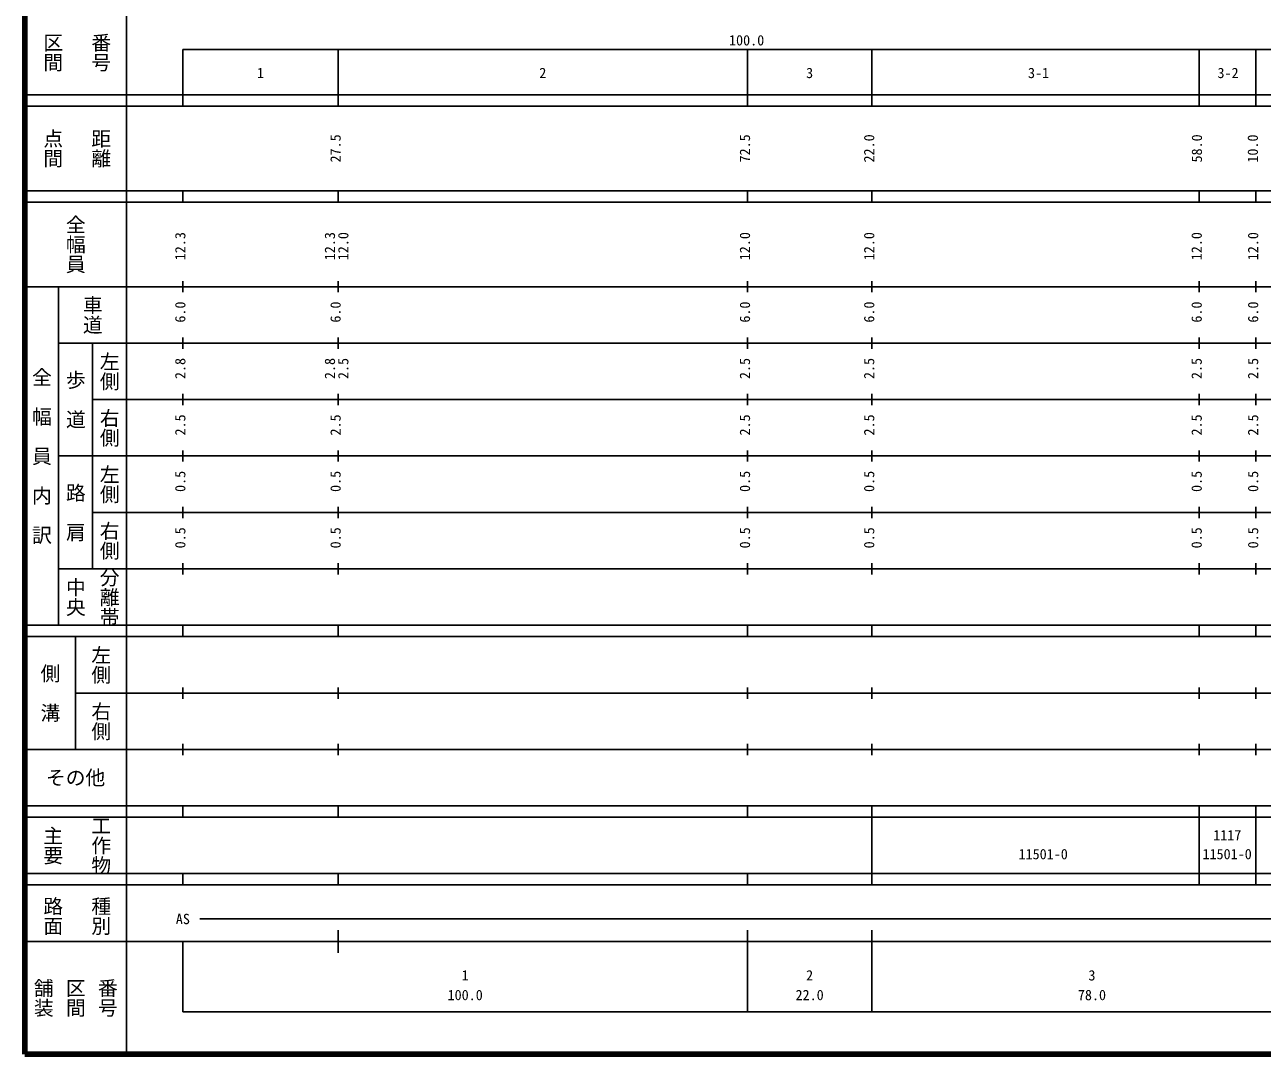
# Model space of a CAD drawing. Units: millimetres on the paper, enlarged 1000 times. Extents: x 40000 to 680000, y 20000 to 380000.
# Drawn here: x 40000 to 259162, y 20000 to 202409 of the extents above; entities that cross this region are included whole.
import ezdxf
from ezdxf.enums import TextEntityAlignment as Align

# ---------------------------------------------------------------- set-up
doc = ezdxf.new("R2010")
doc.units = ezdxf.units.MM
doc.header["$LTSCALE"] = 1000
doc.layers.add('M-TTL', color=2, linetype='Continuous', lineweight=140)
doc.layers.add('M-TTL-BAND', color=7, linetype='Continuous', lineweight=25)
doc.styles.add('@ＭＳ ゴシック', font='')
doc.styles.add('ＭＳ ゴシック', font='')
doc.styles.get('@ＭＳ ゴシック').set_extended_font_data('@MS Gothic')
doc.styles.get('ＭＳ ゴシック').set_extended_font_data('MS Gothic')

msp = doc.modelspace()

# ---------------------------------------------------------------- linework, layer by layer
at = {"layer": 'M-TTL'}
for p, q in [((40000, 380000), (40000, 20000)), ((40000, 20000), (680000, 20000))]:
    msp.add_line(p, q, dxfattribs=at)
at = {"layer": 'M-TTL-BAND'}
for p, q in [((58000, 370000), (58000, 20000)), ((68000, 198000), (579000, 198000)), ((68000, 198000), (68000, 188000)), ((95500, 188000), (95500, 198000)), ((168000, 188000), (168000, 198000)), ((190000, 188000), (190000, 198000)), ((248000, 188000), (248000, 198000)), ((258000, 188000), (258000, 198000)), ((40000, 190000), (579000, 190000)), ((40000, 188000), (579000, 188000)), ((40000, 173000), (579000, 173000)), ((40000, 171000), (579000, 171000)), ((68000, 171000), (68000, 173000)), ((95500, 171000), (95500, 173000)), ((168000, 171000), (168000, 173000)), ((190000, 171000), (190000, 173000)), ((248000, 171000), (248000, 173000)), ((258000, 171000), (258000, 173000)), ((40000, 156000), (579000, 156000)), ((46000, 96000), (46000, 156000)), ((68000, 155000), (68000, 157000)), ((95500, 155000), (95500, 157000)), ((168000, 155000), (168000, 157000)), ((190000, 155000), (190000, 157000)), ((248000, 155000), (248000, 157000)), ((258000, 155000), (258000, 157000)), ((68000, 145000), (68000, 147000)), ((95500, 145000), (95500, 147000)), ((168000, 145000), (168000, 147000)), ((190000, 145000), (190000, 147000)), ((248000, 145000), (248000, 147000)), ((258000, 145000), (258000, 147000)), ((46000, 146000), (579000, 146000)), ((52000, 146000), (52000, 106000)), ((52000, 136000), (579000, 136000)), ((68000, 135000), (68000, 137000)), ((95500, 135000), (95500, 137000)), ((168000, 135000), (168000, 137000)), ((190000, 135000), (190000, 137000)), ((248000, 135000), (248000, 137000)), ((258000, 135000), (258000, 137000)), ((46000, 126000), (579000, 126000)), ((68000, 125000), (68000, 127000)), ((95500, 125000), (95500, 127000)), ((168000, 125000), (168000, 127000)), ((190000, 125000), (190000, 127000)), ((248000, 125000), (248000, 127000)), ((258000, 125000), (258000, 127000)), ((68000, 115000), (68000, 117000)), ((95500, 115000), (95500, 117000)), ((168000, 115000), (168000, 117000)), ((190000, 115000), (190000, 117000)), ((248000, 115000), (248000, 117000)), ((258000, 115000), (258000, 117000)), ((52000, 116000), (579000, 116000)), ((46000, 106000), (579000, 106000)), ((68000, 105000), (68000, 107000)), ((95500, 105000), (95500, 107000)), ((168000, 105000), (168000, 107000)), ((190000, 105000), (190000, 107000)), ((248000, 105000), (248000, 107000)), ((258000, 105000), (258000, 107000)), ((40000, 96000), (579000, 96000)), ((68000, 94000), (68000, 96000)), ((95500, 94000), (95500, 96000)), ((168000, 94000), (168000, 96000)), ((190000, 94000), (190000, 96000)), ((248000, 94000), (248000, 96000)), ((258000, 94000), (258000, 96000)), ((40000, 94000), (579000, 94000)), ((49000, 94000), (49000, 74000)), ((49000, 84000), (579000, 84000)), ((68000, 83000), (68000, 85000)), ((95500, 83000), (95500, 85000)), ((168000, 83000), (168000, 85000)), ((190000, 83000), (190000, 85000)), ((248000, 83000), (248000, 85000)), ((258000, 83000), (258000, 85000)), ((68000, 73000), (68000, 75000)), ((95500, 73000), (95500, 75000)), ((168000, 73000), (168000, 75000)), ((190000, 73000), (190000, 75000)), ((248000, 73000), (248000, 75000)), ((258000, 73000), (258000, 75000)), ((40000, 74000), (579000, 74000)), ((40000, 64000), (579000, 64000)), ((68000, 62000), (68000, 64000)), ((95500, 62000), (95500, 64000)), ((168000, 62000), (168000, 64000)), ((190000, 62000), (190000, 64000)), ((248000, 62000), (248000, 64000)), ((258000, 62000), (258000, 64000)), ((40000, 62000), (579000, 62000)), ((190000, 52000), (190000, 62000)), ((190000, 52000), (190000, 62000)), ((248000, 52000), (248000, 62000)), ((258000, 52000), (258002, 62000)), ((40000, 52000), (579000, 52000)), ((68000, 50000), (68000, 52000)), ((95500, 50000), (95500, 52000)), ((168000, 50000), (168000, 52000)), ((190000, 50000), (190000, 52000)), ((248000, 50000), (248000, 52000)), ((258000, 50000), (258000, 52000)), ((40000, 50000), (579000, 50000)), ((71000, 44000), (431000, 44000)), ((95500, 38000), (95500, 42000)), ((168000, 27500), (168000, 42000)), ((190000, 27500), (190000, 42000)), ((40000, 40000), (579000, 40000)), ((68000, 40000), (68000, 27500)), ((68000, 27500), (579000, 27500))]:
    msp.add_line(p, q, dxfattribs=at)

# ---------------------------------------------------------------- texts
at = {"layer": 'M-TTL-BAND', "style": '@ＭＳ ゴシック'}
for s, p in [('区間', (45000, 197500)), ('番号', (53500, 197500)), ('点間', (45000, 180500)), ('距離', (53500, 180500)), ('全幅員', (49000, 163500)), ('車道', (52000, 151000)), ('左側', (55000, 141000)), ('全\u3000幅\u3000員\u3000内\u3000訳', (43000, 126000)), ('歩\u3000道', (49000, 136000)), ('右側', (55000, 131000)), ('左側', (55000, 121000)), ('路\u3000肩', (49000, 116000)), ('右側', (55000, 111000)), ('分離帯', (55000, 101000)), ('中央', (49000, 101000)), ('左側', (53500, 89000)), ('側\u3000溝', (44500, 84000)), ('右側', (53500, 79000)), ('工作物', (53500, 57000)), ('主要', (45000, 57000)), ('路面', (45000, 44500)), ('種別', (53500, 44500)), ('舗装', (43333, 30000)), ('区間', (49000, 30000)), ('番号', (54667, 30000))]:
    msp.add_text(s, height=2566, rotation=270, dxfattribs=at).set_placement(p, align=Align.MIDDLE_CENTER)
at = {"layer": 'M-TTL-BAND', "style": 'ＭＳ ゴシック'}
for s, p in [('100.0', (167844, 198195)), ('1', (81750, 192405)), ('2', (131750, 192405)), ('3', (179000, 192405)), ('3-1', (219551, 192405)), ('3-2', (253099, 192405)), ('AS', (68000, 42500)), ('AS', (68000, 42500)), ('1', (118000, 32523)), ('2', (179000, 32523)), ('3', (229000, 32523)), ('100.0', (118000, 29033)), ('22.0', (179000, 29033)), ('78.0', (229000, 29033))]:
    msp.add_text(s, height=1833, dxfattribs=at).set_placement(p, align=Align.BOTTOM_CENTER)
for s, p in [('27.5', (96500, 180500)), ('72.5', (169000, 180500)), ('22.0', (191000, 180500)), ('58.0', (249040, 180496)), ('10.0', (258943, 180469)), ('12.3', (69000, 163174)), ('12.3', (69000, 163174)), ('12.3', (95500, 163174)), ('12.3', (95500, 163174)), ('12.0', (97870, 163174)), ('12.0', (97870, 163174)), ('12.0', (169000, 163174)), ('12.0', (169000, 163174)), ('12.0', (191000, 163174)), ('12.0', (191000, 163174)), ('12.0', (249000, 163174)), ('12.0', (259000, 163174)), ('6.0', (69000, 151500)), ('6.0', (69000, 151500)), ('6.0', (96500, 151500)), ('6.0', (96500, 151500)), ('6.0', (169000, 151500)), ('6.0', (169000, 151500)), ('6.0', (191000, 151500)), ('6.0', (191000, 151500)), ('6.0', (249000, 151500)), ('6.0', (259000, 151500)), ('2.8', (69000, 141500)), ('2.8', (69000, 141500)), ('2.8', (95500, 141500)), ('2.8', (95500, 141500)), ('2.5', (97870, 141500)), ('2.5', (97870, 141500)), ('2.5', (169000, 141500)), ('2.5', (169000, 141500)), ('2.5', (191000, 141500)), ('2.5', (191000, 141500)), ('2.5', (249000, 141500)), ('2.5', (259000, 141500)), ('2.5', (69000, 131500)), ('2.5', (69000, 131500)), ('2.5', (96500, 131500)), ('2.5', (96500, 131500)), ('2.5', (169000, 131500)), ('2.5', (169000, 131500)), ('2.5', (191000, 131500)), ('2.5', (191000, 131500)), ('2.5', (249000, 131500)), ('2.5', (259000, 131500)), ('0.5', (69000, 121500)), ('0.5', (69000, 121500)), ('0.5', (96500, 121500)), ('0.5', (96500, 121500)), ('0.5', (169000, 121500)), ('0.5', (169000, 121500)), ('0.5', (191000, 121500)), ('0.5', (191000, 121500)), ('0.5', (249000, 121500)), ('0.5', (259000, 121500)), ('0.5', (69000, 111500)), ('0.5', (69000, 111500)), ('0.5', (96500, 111500)), ('0.5', (96500, 111500)), ('0.5', (169000, 111500)), ('0.5', (169000, 111500)), ('0.5', (191000, 111500)), ('0.5', (191000, 111500)), ('0.5', (249000, 111500)), ('0.5', (259000, 111500))]:
    msp.add_text(s, height=1833, rotation=90, dxfattribs=at).set_placement(p, align=Align.BOTTOM_CENTER)
msp.add_text('その他', height=2566, dxfattribs=at).set_placement((49000, 69000), align=Align.MIDDLE_CENTER)
for s, p in [('1117', (250468, 57354)), ('11501-0', (216000, 54000)), ('11501-0', (248576, 54005))]:
    msp.add_text(s, height=1833, dxfattribs=at).set_placement(p, align=Align.BOTTOM_LEFT)

doc.saveas('drawing.dxf')
